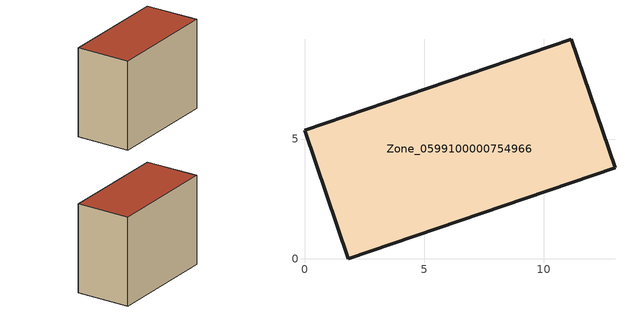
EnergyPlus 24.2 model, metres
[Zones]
Zone_0599100000754966
 floor ground (C_G): 1.83,0 0,5.36 11.14,9.16 12.97,3.8 z0
 wall outside (C_F): 1.83,0 12.97,3.8 11.14,9.16 0,5.36 1.83,0 z0:9.24
 roof outside (C_R): 0,5.36 1.83,0 12.97,3.8 11.14,9.16 z9.24
[BUILDING]
Pand.0599100000754966: North Axis=0; Terrain=City; Loads Convergence Tolerance Value=0.04; Temperature Convergence Tolerance Value=0.4; Solar Distribution=FullExterior; Maximum Number of Warmup Days=25; Minimum Number of Warmup Days=1
[Site:Location]
Rotterdam.The.Hague.AP_ZH_NLD Design_Conditions: Latitude=51.96; Longitude=4.45; Time Zone=1; Elevation=-4.5
[SITE:GROUNDTEMPERATURE:BUILDINGSURFACE]
18, 18, 18, 18, 18, 18, 18, 18, 18, 18, 18, 18
[MATERIAL] Thermal Absorptance=0.9; Solar Absorptance=0.7; Visible Absorptance=0.7
Name | Roughness | Thickness | Conductivity | Density | Specific Heat
G.TC.2006-2014 | MediumSmooth | 0.15 | 0.06 | 540 | 1210
F.TC.2006-2014 | Rough | 0.3 | 0.12 | 1920 | 840
R.TC.2006-2014 | MediumRough | 0.2 | 0.08 | 1500 | 1000
[CONSTRUCTION]
C_G: G.TC.2006-2014
C_F: F.TC.2006-2014
C_R: R.TC.2006-2014
[ZONE]
Zone_0599100000754966: Type=1; Multiplier=1; Ceiling Height=Autocalculate; Volume=Autocalculate; Floor Area=autocalculate; Part of Total Floor Area=Yes
[ZONEINFILTRATION:DESIGNFLOWRATE]
Infil_Zone_0599100000754966: Zone or ZoneList or Space or SpaceList=Zone_0599100000754966; Schedule=AlwaysOn; Design Flow Rate Calculation Method=Flow/Area; Flow Rate per Floor Area=0.0015; Constant Term Coefficient=1; Temperature Term Coefficient=0; Velocity Term Coefficient=0; Velocity Squared Term Coefficient=0
[HVACTEMPLATE:ZONE:IDEALLOADSAIRSYSTEM]
Zone_0599100000754966: Maximum Heating Supply Air Temperature=50; Minimum Cooling Supply Air Temperature=13; Maximum Heating Supply Air Humidity Ratio=0.0156; Minimum Cooling Supply Air Humidity Ratio=0.0077; Heating Limit=NoLimit; Cooling Limit=NoLimit; Dehumidification Control Type=ConstantSensibleHeatRatio; Cooling Sensible Heat Ratio=0.7; Dehumidification Setpoint=60; Humidification Control Type=None; Humidification Setpoint=30; Outdoor Air Method=None; Outdoor Air Flow Rate per Person=0.00944; Outdoor Air Flow Rate per Zone Floor Area=0; Outdoor Air Flow Rate per Zone=0; Demand Controlled Ventilation Type=None; Outdoor Air Economizer Type=NoEconomizer; Heat Recovery Type=None; Sensible Heat Recovery Effectiveness=0.7; Latent Heat Recovery Effectiveness=0.65
[ZONECONTROL:THERMOSTAT]
ThermostatControl_Zone_0599100000754966: Zone or ZoneList=Zone_0599100000754966; Control Type Schedule=DualSetpointControlType; Control 1=Thermostat_Zone_0599100000754966; Temperature Difference Between Cutout And Setpoint=0
[THERMOSTATSETPOINT:DUALSETPOINT]
Thermostat_Zone_0599100000754966: Heating Setpoint Temperature Schedule=HeatingSetpoint_Zone_0599100000754966; Cooling Setpoint Temperature Schedule=CoolingSetpoint_Zone_0599100000754966
[SCHEDULE:COMPACT]
HeatingSetpoint_Zone_0599100000754966: Through: 12/31, For: AllDays, Until: 24:00, 21
CoolingSetpoint_Zone_0599100000754966: Through: 12/31, For: AllDays, Until: 24:00, 24
DualSetpointControlType: Through: 12/31, For: AllDays, Until: 24:00, 4
AlwaysOn: Through: 12/31, For: AllDays, Until: 24:00, 1
